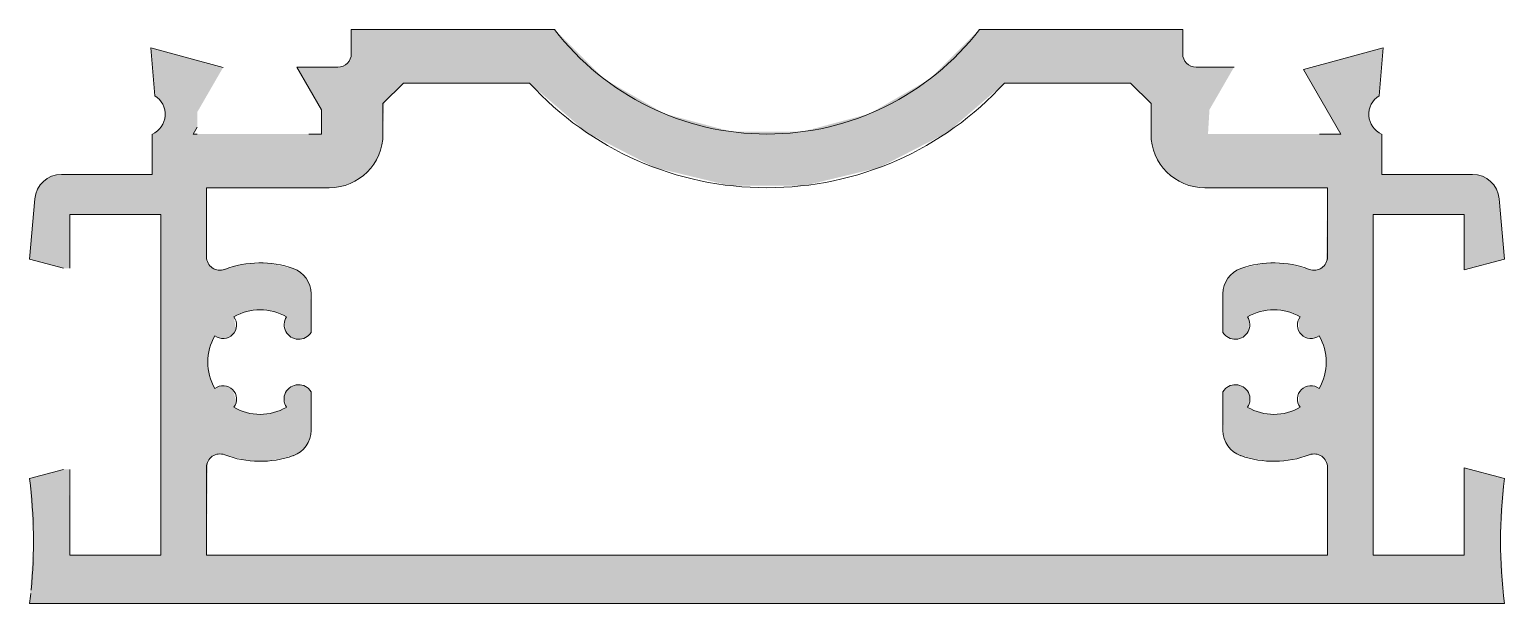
# Model space of a CAD drawing. Header units: metres. Extents: x 0 to 55, y 0 to 21.4.
import ezdxf

# ---------------------------------------------------------------- set-up
doc = ezdxf.new("R2010")
doc.units = ezdxf.units.M
doc.layers.add('A-DETL-GENF', color=92, linetype='Continuous', lineweight=18)

# ---------------------------------------------------------------- blocks, each defined once
blk = doc.blocks.new('31 Solarlux p_06 - 31Solarlux p_06-4746262-00_0 Basismaterialen')
at = {"layer": 'A-DETL-GENF'}
h = blk.add_hatch(color=256, dxfattribs=at)
h.paths.add_polyline_path([(35.424, 21.4), (33.579, 19.56), (31.321, 18.259), (28.803, 17.585), (26.197, 17.585), (23.679, 18.259), (21.421, 19.56), (19.576, 21.4), (12, 21.4), (11.983, 20.371), (11.854, 20.146), (11.629, 20.017), (11.5, 20), (9.97, 20), (10.887, 18.411), (10.887, 17.5), (6.103, 17.5), (6.254, 17.762), (6.254, 18.316), (7.22, 19.989), (4.519, 20.713), (4.675, 18.93), (4.947, 18.654), (5.06, 18.284), (4.988, 17.904), (4.747, 17.6), (4.58, 17.5), (4.58, 16), (0.948, 15.97), (0.718, 15.88), (0.372, 15.567), (0.357, 15.55), (0.248, 15.328), (0.196, 15.087), (0, 12.841), (1.274, 12.5), (1.5, 12.5), (1.5, 14.5), (4.9, 14.5), (4.9, 1.8), (1.5, 1.8), (1.47, 5), (1.274, 5), (0, 4.659), (0.15, 2.329), (0, 0), (55, 0), (54.85, 2.329), (55, 4.659), (53.5, 5.061), (53.5, 1.8), (50.1, 1.8), (50.1, 14.5), (53.5, 14.5), (53.5, 12.439), (55, 12.841), (54.752, 15.328), (54.643, 15.55), (54.483, 15.737), (54.282, 15.88), (54.052, 15.97), (53.807, 16), (50.42, 16), (50.42, 17.5), (50.114, 17.737), (49.953, 18.089), (49.974, 18.476), (50.172, 18.809), (50.325, 18.93), (50.481, 20.713), (47.503, 19.915), (48.897, 17.5), (43.944, 17.5), (43.999, 18.412), (44.916, 20), (43.371, 20.017), (43.146, 20.146), (43.017, 20.371), (43, 20.5), (43, 21.4)])
h.paths.add_polyline_path([(36.354, 19.4), (41.06, 19.4), (41.82, 18.64), (41.82, 17.5), (41.888, 16.982), (42.088, 16.5), (42.406, 16.086), (42.82, 15.768), (43.302, 15.568), (43.944, 15.5), (48.4, 15.5), (48.343, 12.69), (48.183, 12.511), (47.959, 12.427), (47.721, 12.456), (46.88, 12.669), (46.013, 12.68), (45.167, 12.488), (44.947, 12.379), (44.761, 12.219), (44.619, 12.018), (44.53, 11.789), (44.5, 11.546), (44.5, 10.102), (44.808, 9.87), (45.069, 9.86), (45.304, 9.972), (45.46, 10.18), (45.474, 10.566), (45.417, 10.684), (45.792, 10.853), (46.194, 10.939), (46.606, 10.939), (47.008, 10.853), (47.383, 10.684), (47.322, 10.581), (47.351, 10.12), (47.52, 9.951), (47.747, 9.88), (47.981, 9.922), (48.084, 9.983), (48.253, 9.608), (48.339, 9.206), (48.339, 8.794), (48.253, 8.392), (48.084, 8.017), (47.866, 8.113), (47.629, 8.098), (47.425, 7.975), (47.351, 7.88), (47.322, 7.419), (47.383, 7.316), (47.009, 7.147), (46.608, 7.061), (46.197, 7.061), (45.796, 7.146), (45.421, 7.313), (45.504, 7.695), (45.402, 7.938), (45.199, 8.105), (44.941, 8.157), (44.81, 8.135), (44.5, 7.898), (44.53, 6.211), (44.619, 5.982), (44.761, 5.781), (44.947, 5.621), (45.167, 5.512), (46.013, 5.32), (46.88, 5.331), (47.959, 5.573), (48.183, 5.489), (48.343, 5.31), (48.4, 5.077), (48.4, 1.8), (6.6, 1.8), (6.657, 5.31), (6.817, 5.489), (7.041, 5.573), (7.279, 5.544), (8.12, 5.331), (8.987, 5.32), (9.833, 5.512), (10.053, 5.621), (10.239, 5.781), (10.381, 5.982), (10.47, 6.211), (10.5, 6.454), (10.5, 7.898), (10.19, 8.135), (9.927, 8.147), (9.689, 8.034), (9.532, 7.823), (9.496, 7.695), (9.579, 7.313), (9.204, 7.146), (8.803, 7.061), (8.392, 7.061), (7.991, 7.147), (7.617, 7.316), (7.713, 7.534), (7.575, 7.975), (7.371, 8.098), (7.134, 8.113), (6.916, 8.017), (6.747, 8.392), (6.661, 8.794), (6.661, 9.206), (6.747, 9.608), (6.916, 9.983), (7.134, 9.887), (7.371, 9.902), (7.575, 10.025), (7.698, 10.229), (7.617, 10.684), (7.992, 10.853), (8.394, 10.939), (8.806, 10.939), (9.208, 10.853), (9.583, 10.684), (9.526, 10.566), (9.54, 10.18), (9.696, 9.972), (9.931, 9.86), (10.192, 9.87), (10.312, 9.922), (10.5, 10.102), (10.47, 11.789), (10.381, 12.018), (10.239, 12.219), (10.053, 12.379), (9.833, 12.488), (8.987, 12.68), (8.12, 12.669), (7.041, 12.427), (6.817, 12.511), (6.657, 12.69), (6.6, 12.923), (6.6, 15.5), (11.18, 15.5), (11.698, 15.568), (12.18, 15.768), (12.594, 16.086), (12.912, 16.5), (13.112, 16.982), (13.18, 17.5), (13.23, 18.69), (13.94, 19.4), (18.646, 19.4), (20.796, 17.547), (23.322, 16.251), (26.081, 15.584), (28.919, 15.584), (31.678, 16.251), (34.204, 17.547), (35.529, 18.69)])
for p, q in [((19.576, 21.4), (12, 21.4)), ((12, 21.4), (12, 20.5)), ((43, 21.4), (35.424, 21.4)), ((43, 20.5), (43, 21.4)), ((7.22, 19.989), (4.519, 20.713)), ((4.519, 20.713), (4.675, 18.93)), ((50.481, 20.713), (47.503, 19.915)), ((50.325, 18.93), (50.481, 20.713)), ((11.5, 20), (9.97, 20)), ((9.97, 20), (10.887, 18.411)), ((44.916, 20), (43.5, 20)), ((47.503, 19.915), (48.897, 17.5)), ((13.18, 18.64), (13.94, 19.4)), ((13.94, 19.4), (18.646, 19.4)), ((36.354, 19.4), (41.06, 19.4)), ((41.06, 19.4), (41.82, 18.64)), ((10.887, 18.411), (10.887, 17.5)), ((13.18, 17.5), (13.18, 18.64)), ((41.82, 18.64), (41.82, 17.5)), ((6.103, 17.5), (6.254, 17.762)), ((4.58, 17.5), (4.58, 16)), ((6.254, 17.5), (6.103, 17.5)), ((10.887, 17.5), (10.416, 17.5)), ((48.897, 17.5), (48.106, 17.5)), ((50.42, 16), (50.42, 17.5)), ((4.58, 16), (1.193, 16)), ((53.807, 16), (50.42, 16)), ((6.6, 12.923), (6.6, 15.5)), ((6.6, 15.5), (11.18, 15.5)), ((43.82, 15.5), (48.4, 15.5)), ((48.4, 15.5), (48.4, 12.923)), ((0.196, 15.087), (0, 12.841)), ((55, 12.841), (54.804, 15.087)), ((1.5, 12.5), (1.5, 14.5)), ((1.5, 14.5), (4.9, 14.5)), ((4.9, 14.5), (4.9, 1.8)), ((50.1, 1.8), (50.1, 14.5)), ((50.1, 14.5), (53.5, 14.5)), ((53.5, 14.5), (53.5, 12.439)), ((0, 12.841), (1.274, 12.5)), ((53.5, 12.439), (55, 12.841)), ((10.5, 10.102), (10.5, 11.546)), ((44.5, 11.546), (44.5, 10.102)), ((10.5, 6.454), (10.5, 7.898)), ((44.5, 7.898), (44.5, 6.454)), ((1.274, 5), (0, 4.659)), ((1.5, 1.8), (1.5, 5)), ((6.6, 1.8), (6.6, 5.077)), ((48.4, 5.077), (48.4, 1.8)), ((55, 4.659), (53.5, 5.061)), ((53.5, 5.061), (53.5, 1.8)), ((4.9, 1.8), (1.5, 1.8)), ((48.4, 1.8), (6.6, 1.8)), ((53.5, 1.8), (50.1, 1.8)), ((0, 0), (55, 0))]:
    blk.add_line(p, q, dxfattribs=at)
for centre, radius, start, end in [((27.5, 27.5), 10, 217.5895, 322.4105), ((11.5, 20.5), 0.5, 270, 0), ((43.5, 20.5), 0.5, 180, 270), ((27.5, 27.5), 12, 222.4542, 317.5458), ((4.251, 18.24), 0.81, 293.9876, 58.4079), ((50.749, 18.24), 0.81, 121.5921, 246.0124), ((11.18, 17.5), 2, 270, 0), ((43.82, 17.5), 2, 180, 270), ((1.193, 15), 1, 90, 175), ((53.807, 15), 1, 5, 90), ((7.1, 12.923), 0.5, 180, 290.9248), ((8.6, 9), 3.7, 70.5288, 110.9248), ((46.4, 9), 3.7, 69.0752, 109.4712), ((47.9, 12.923), 0.5, 249.0752, 360), ((9.5, 11.546), 1, 0, 70.5288), ((45.5, 11.546), 1, 109.4712, 180), ((7.221, 10.379), 0.5, 232.3659, 37.6341), ((8.6, 9), 1.95, 59.7318, 120.2682), ((10.04, 10.392), 0.543, 147.4043, 327.8167), ((44.96, 10.392), 0.543, 212.1833, 32.5957), ((46.4, 9), 1.95, 59.7318, 120.2682), ((47.779, 10.379), 0.5, 142.3659, 307.6341), ((8.6, 9), 1.95, 149.7318, 210.2682), ((46.4, 9), 1.95, 329.7318, 30.2682), ((7.221, 7.621), 0.5, 322.3659, 127.6341), ((10.035, 7.612), 0.545, 31.5582, 213.2017), ((44.965, 7.612), 0.545, 326.7983, 148.4418), ((47.779, 7.621), 0.5, 52.3659, 217.6341), ((8.6, 9), 1.95, 239.7318, 300.1281), ((46.4, 9), 1.95, 239.8719, 300.2682), ((9.5, 6.454), 1, 289.4712, 0), ((45.5, 6.454), 1, 180, 250.5288), ((7.1, 5.077), 0.5, 69.0752, 180), ((8.6, 9), 3.7, 249.0752, 289.4712), ((46.4, 9), 3.7, 250.5288, 290.9248), ((47.9, 5.077), 0.5, 0, 110.9248), ((-18.011, 2.329), 18.161, 354.2128, 7.369), ((73.011, 2.329), 18.161, 172.631, 187.369), ((-18.011, 2.329), 18.161, 352.631, 353.8034)]:
    blk.add_arc(centre, radius, start, end, dxfattribs=at)

msp = doc.modelspace()

# ---------------------------------------------------------------- block references
msp.add_blockref('31 Solarlux p_06 - 31Solarlux p_06-4746262-00_0 Basismaterialen', (0, 0))

doc.saveas('drawing.dxf')
